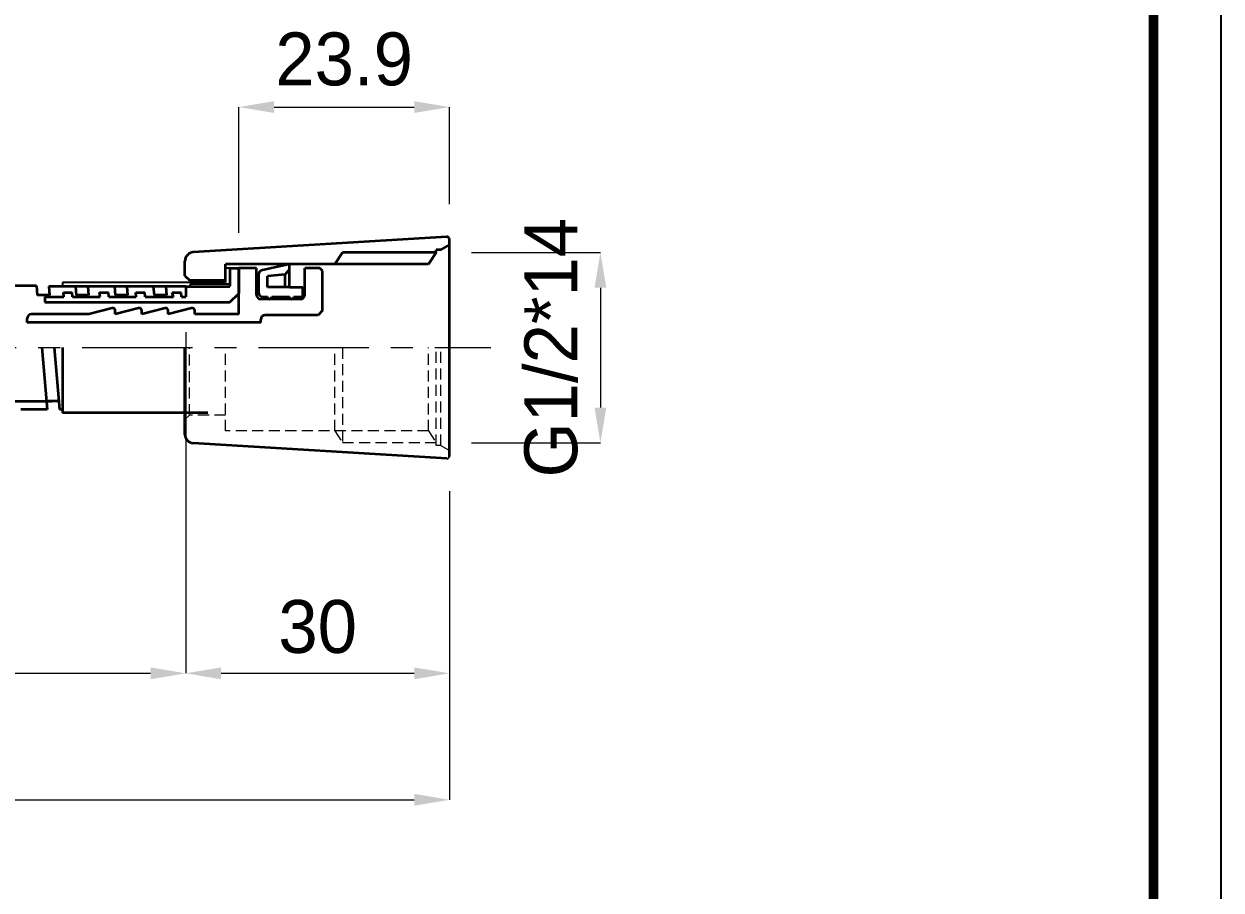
# Model space of a CAD drawing. Extents: x 0 to 474, y 0 to 347.
# Drawn here: x 338.2 to 473.9, y 199.8 to 298 of the extents above; entities that cross this region are included whole.
import ezdxf

# ---------------------------------------------------------------- set-up
doc = ezdxf.new("R2010")
doc.units = 0
doc.header["$LTSCALE"] = 10
doc.header["$MEASUREMENT"] = 0
doc.header["$PDMODE"] = 3
doc.header["$PDSIZE"] = -10
doc.linetypes.add('CENTER', pattern=[2, 1.25, -0.25, 0.25, -0.25])
doc.linetypes.add('HIDDEN2', pattern=[0.1875, 0.125, -0.0625])
doc.layers.get('0').update_dxf_attribs({"linetype": 'CONTINUOUS'})
doc.layers.get('DEFPOINTS').update_dxf_attribs({"linetype": 'CONTINUOUS'})
doc.layers.add('외형선', color=3, linetype='CONTINUOUS', lineweight=35)
doc.styles.add('Daelim Dimension', font='')
doc.styles.get('Daelim Dimension').set_extended_font_data('나눔고딕')
doc.dimstyles.new('DEFAULT', dxfattribs={"dimscale": 2, "dimtxt": 2, "dimasz": 2, "dimexe": 0, "dimexo": 2, "dimgap": 1, "dimtad": 1, "dimdec": 0, "dimzin": 9, "dimdsep": 46, "dimtxsty": 'Daelim Dimension', "dimcen": 0.5, "dimclrd": 5, "dimclre": 5, "dimclrt": 256, "dimadec": 1, "dimazin": 0, "dimtfac": 1, "dimtdec": 0, "dimtix": 1, "dimtmove": 0, "dimatfit": 3, "dimfxl": 1, "dimtolj": 1, "dimtzin": 1, "dimlwd": 9, "dimlwe": 9, "dimarcsym": 0})

# ---------------------------------------------------------------- blocks, each defined once
blk = doc.blocks.new('*D8')
at = {"color": 5, "linetype": 'ByBlock', "lineweight": 9, "ltscale": 0.5, "transparency": 16777216}
for p, q in [((104, 263.09), (104, 224.41)), ((356.52, 263.09), (356.52, 224.41)), ((108, 224.41), (352.52, 224.41))]:
    blk.add_line(p, q, dxfattribs=at)
at = {"color": 5, "ltscale": 0.5, "transparency": 16777216}
for points in [[(108, 225.08), (108, 223.74), (104, 224.41)], [(352.52, 225.08), (352.52, 223.74), (356.52, 224.41)]]:
    blk.add_solid(points, dxfattribs=at)
at = {"layer": 'DEFPOINTS', "color": 0, "ltscale": 0.5, "transparency": 16777216}
for p in [(104, 267.09), (356.52, 267.09), (356.52, 224.41)]:
    blk.add_point(p, dxfattribs=at)
at = {"color": 7, "ltscale": 0.5, "transparency": 16777216, "insert": (230.26, 229.64), "char_height": 6, "attachment_point": 5, "style": 'Daelim Dimension'}
blk.add_mtext('\\A1;1155', dxfattribs=at)
blk = doc.blocks.new('*D0')
at = {"color": 5, "linetype": 'ByBlock', "lineweight": 9, "ltscale": 0.5, "transparency": 16777216}
for p, q in [((356.52, 262.48), (356.52, 224.41)), ((386.42, 245.05), (386.42, 224.41)), ((360.52, 224.41), (382.42, 224.41))]:
    blk.add_line(p, q, dxfattribs=at)
at = {"color": 5, "ltscale": 0.5, "transparency": 16777216}
for points in [[(360.52, 225.08), (360.52, 223.74), (356.52, 224.41)], [(382.42, 225.08), (382.42, 223.74), (386.42, 224.41)]]:
    blk.add_solid(points, dxfattribs=at)
at = {"layer": 'DEFPOINTS', "color": 0, "ltscale": 0.5, "transparency": 16777216}
for p in [(356.52, 266.48), (386.42, 249.05), (386.42, 224.41)]:
    blk.add_point(p, dxfattribs=at)
at = {"color": 7, "ltscale": 0.5, "transparency": 16777216, "insert": (371.47, 229.68), "char_height": 6, "attachment_point": 5, "style": 'Daelim Dimension'}
blk.add_mtext('\\A1;30', dxfattribs=at)
blk = doc.blocks.new('*D1')
at = {"color": 5, "linetype": 'ByBlock', "lineweight": 9, "ltscale": 0.5, "transparency": 16777216}
for p, q in [((88.5, 246.64), (88.5, 210.07)), ((386.42, 245.05), (386.42, 210.07)), ((92.5, 210.07), (382.42, 210.07))]:
    blk.add_line(p, q, dxfattribs=at)
at = {"color": 5, "ltscale": 0.5, "transparency": 16777216}
for points in [[(92.5, 210.74), (92.5, 209.4), (88.5, 210.07)], [(382.42, 210.74), (382.42, 209.4), (386.42, 210.07)]]:
    blk.add_solid(points, dxfattribs=at)
at = {"layer": 'DEFPOINTS', "color": 0, "ltscale": 0.5, "transparency": 16777216}
for p in [(88.5, 250.64), (386.42, 249.05), (386.42, 210.07)]:
    blk.add_point(p, dxfattribs=at)
at = {"color": 7, "ltscale": 0.5, "transparency": 16777216, "insert": (237.46, 217.55), "char_height": 6, "attachment_point": 5, "style": 'Daelim Dimension'}
blk.add_mtext('\\A1;1500{\\H0.7x;\\S+20^ -0;}', dxfattribs=at)
blk = doc.blocks.new('*D2')
at = {"color": 5, "linetype": 'ByBlock', "lineweight": 9, "ltscale": 0.5, "transparency": 16777216}
for p, q in [((388.92, 272.14), (403.54, 272.14)), ((403.54, 268.14), (403.54, 254.54)), ((388.92, 250.54), (403.54, 250.54))]:
    blk.add_line(p, q, dxfattribs=at)
at = {"color": 5, "ltscale": 0.5, "transparency": 16777216}
for points in [[(402.87, 268.14), (404.2, 268.14), (403.54, 272.14)], [(402.87, 254.54), (404.2, 254.54), (403.54, 250.54)]]:
    blk.add_solid(points, dxfattribs=at)
at = {"layer": 'DEFPOINTS', "color": 0, "ltscale": 0.5, "transparency": 16777216}
for p in [(384.92, 272.14), (384.92, 250.54), (403.54, 250.54)]:
    blk.add_point(p, dxfattribs=at)
at = {"color": 7, "ltscale": 0.5, "transparency": 16777216, "insert": (397.95, 261.34), "char_height": 6, "attachment_point": 5, "rotation": 90, "style": 'Daelim Dimension'}
blk.add_mtext('\\A1;G1/2*14', dxfattribs=at)
blk = doc.blocks.new('*D15')
at = {"color": 5, "linetype": 'ByBlock', "lineweight": 9, "ltscale": 0.5, "transparency": 16777216}
for p, q in [((362.52, 274.34), (362.52, 288.62)), ((366.52, 288.62), (382.42, 288.62)), ((386.42, 277.62), (386.42, 288.62))]:
    blk.add_line(p, q, dxfattribs=at)
at = {"color": 5, "ltscale": 0.5, "transparency": 16777216}
for points in [[(366.52, 289.28), (366.52, 287.95), (362.52, 288.62)], [(382.42, 289.28), (382.42, 287.95), (386.42, 288.62)]]:
    blk.add_solid(points, dxfattribs=at)
at = {"layer": 'DEFPOINTS', "color": 0, "ltscale": 0.5, "transparency": 16777216}
for p in [(386.42, 288.62), (386.42, 273.62), (362.52, 270.34)]:
    blk.add_point(p, dxfattribs=at)
at = {"color": 7, "ltscale": 0.5, "transparency": 16777216, "insert": (374.47, 294.04), "char_height": 6, "attachment_point": 5, "style": 'Daelim Dimension'}
blk.add_mtext('\\A1;23.9', dxfattribs=at)

msp = doc.modelspace()

# ---------------------------------------------------------------- linework, layer by layer
at = {"color": 4}
for p, q in [((361.52, 270.34), (361.02, 270.34)), ((361.02, 270.34), (361.02, 268.74)), ((342.52, 268.74), (342.52, 268.29)), ((361.02, 268.74), (342.52, 268.74)), ((357.02, 268.59), (357.02, 268.29)), ((357.02, 268.59), (361.52, 268.59))]:
    msp.add_line(p, q, dxfattribs=at)
msp.add_line((361.52, 270.34), (361.52, 268.29))
at = {"color": 1, "linetype": 'CENTER', "lineweight": 15}
msp.add_line((84.77, 261.34), (391.12, 261.34), dxfattribs=at)
at = {"color": 2, "linetype": 'HIDDEN2', "lineweight": 15}
for p, q in [((356.92, 253.69), (356.92, 261.34)), ((361.02, 251.89), (361.02, 261.34)), ((373.42, 251.89), (373.42, 261.34)), ((374.3, 261.34), (374.3, 250.54)), ((384.05, 251.89), (384.05, 261.34)), ((384.92, 250.24), (384.92, 261.34)), ((385.42, 250.24), (385.42, 261.34)), ((356.92, 253.69), (356.42, 253.19)), ((361.02, 253.69), (356.92, 253.69)), ((384.05, 251.89), (361.02, 251.89)), ((373.42, 251.89), (374.3, 250.54)), ((384.05, 251.89), (384.92, 250.54)), ((384.92, 250.54), (374.3, 250.54)), ((385.42, 250.24), (384.92, 250.24)), ((385.42, 250.24), (386.42, 249.66))]:
    msp.add_line(p, q, dxfattribs=at)
at = {"ltscale": 0.5}
msp.add_lwpolyline([(0, 0), (473.93, 0), (473.93, 347.26), (0, 347.26)], close=True, dxfattribs=at)
at = {"color": 5, "linetype": 'ByBlock', "lineweight": 200, "const_width": 1.09}
msp.add_lwpolyline([(7.62, 14.87), (466.26, 14.87), (466.26, 339.19), (7.62, 339.19)], close=True, dxfattribs=at)
msp.add_arc((386.12, 249.05), 0.3, 266.5, 0)
at = {"layer": '외형선', "ltscale": 0.5}
for p, q in [((386.11, 273.92), (357.36, 272.16)), ((385.42, 272.44), (386.42, 273.01)), ((386.42, 273.01), (386.42, 273.62)), ((386.42, 249.05), (386.42, 273.01)), ((373.42, 270.79), (374.3, 272.14)), ((384.92, 272.14), (374.3, 272.14)), ((384.05, 270.79), (384.92, 272.14)), ((384.92, 272.14), (384.92, 272.44)), ((385.42, 272.44), (384.92, 272.44)), ((356.42, 269.49), (356.42, 271.16)), ((361.02, 268.97), (361.02, 270.79)), ((384.05, 270.79), (361.02, 270.79)), ((361.52, 270.34), (362.52, 270.34)), ((361.52, 270.34), (361.52, 268.34)), ((362.52, 270.34), (362.52, 267.48)), ((362.52, 265.14), (362.52, 270.34)), ((364.52, 270.34), (362.52, 270.34)), ((364.52, 267.34), (364.52, 270.34)), ((368.27, 270.79), (365.07, 270.09)), ((368.27, 270.24), (367.77, 269.64)), ((368.27, 268.21), (368.27, 270.79)), ((371.72, 270.34), (370.02, 270.34)), ((370.02, 267.34), (370.02, 270.34)), ((372.02, 270.04), (371.72, 270.34)), ((356.42, 269.49), (356.92, 268.99)), ((361.02, 268.97), (356.92, 268.99)), ((364.77, 269.64), (364.77, 267.59)), ((367.77, 269.64), (365.77, 269.46)), ((365.77, 268.21), (365.77, 269.46)), ((367.77, 268.21), (367.77, 269.64)), ((372.02, 265.54), (372.02, 270.04)), ((339.57, 268.34), (336.56, 268.34)), ((339.57, 268.34), (339.67, 267.29)), ((356.52, 268.29), (340.98, 268.29)), ((340.98, 268.29), (341.07, 267.29)), ((342.63, 267.59), (343.63, 267.59)), ((342.67, 267.09), (342.63, 267.59)), ((343.67, 267.09), (343.63, 267.59)), ((344, 268.29), (344.08, 267.29)), ((345.4, 268.29), (345.49, 267.29)), ((346.74, 267.59), (347.75, 267.59)), ((346.79, 267.09), (346.74, 267.59)), ((347.79, 267.09), (347.75, 267.59)), ((348.41, 268.29), (348.5, 267.29)), ((349.82, 268.29), (349.91, 267.29)), ((350.86, 267.59), (351.86, 267.59)), ((350.9, 267.09), (350.86, 267.59)), ((351.91, 267.09), (351.86, 267.59)), ((352.83, 268.29), (352.92, 267.29)), ((354.23, 268.29), (354.32, 267.29)), ((354.97, 267.59), (355.98, 267.59)), ((355.1, 267.09), (354.97, 267.59)), ((356.02, 267.09), (355.98, 267.59)), ((356.52, 268.29), (361.52, 268.29)), ((356.52, 268.29), (356.52, 267.09)), ((361.52, 266.48), (362.52, 267.48)), ((368.27, 268.21), (365.77, 268.21)), ((368.27, 268.21), (369.77, 268.21)), ((369.77, 267.09), (369.77, 268.21)), ((341.07, 267.29), (339.67, 267.29)), ((340.52, 267.09), (342.67, 267.09)), ((340.52, 267.09), (340.52, 266.48)), ((340.52, 266.48), (361.52, 266.48)), ((343.67, 267.09), (346.79, 267.09)), ((345.49, 267.29), (344.08, 267.29)), ((347.79, 267.09), (350.9, 267.09)), ((349.91, 267.29), (348.5, 267.29)), ((351.91, 267.09), (355.1, 267.09)), ((354.32, 267.29), (352.92, 267.29)), ((356.02, 267.09), (356.52, 267.09)), ((369.52, 266.84), (365.02, 266.84)), ((365.27, 267.09), (365.77, 267.09)), ((366.27, 267.09), (368.27, 267.09)), ((368.77, 267.09), (369.77, 267.09)), ((345.52, 265.14), (339.02, 265.14)), ((348.16, 265.83), (345.52, 265.14)), ((351.16, 265.83), (348.52, 265.14)), ((348.52, 265.14), (348.52, 265.54)), ((354.16, 265.83), (351.52, 265.14)), ((351.52, 265.14), (351.52, 265.54)), ((357.16, 265.83), (354.52, 265.14)), ((354.52, 265.14), (354.52, 265.54)), ((357.52, 265.14), (357.52, 265.54)), ((362.52, 265.14), (357.52, 265.14)), ((371.52, 265.04), (365.52, 265.04)), ((372.02, 265.54), (371.52, 265.04)), ((338.52, 264.19), (338.52, 264.64)), ((365.02, 264.19), (338.52, 264.19)), ((365.02, 264.19), (365.02, 264.54)), ((340.19, 261.34), (340.8, 254.34)), ((341.59, 261.34), (342.2, 254.34)), ((342.52, 261.34), (342.52, 253.94)), ((356.42, 251.51), (356.42, 261.34)), ((230.3, 255.28), (341.32, 255.28)), ((342.12, 255.28), (340.72, 255.28)), ((340.8, 254.34), (337.79, 254.34)), ((342.52, 254.34), (342.2, 254.34)), ((359.02, 253.94), (342.52, 253.94)), ((386.11, 248.76), (357.36, 250.51))]:
    msp.add_line(p, q, dxfattribs=at)
for centre, radius, start, end in [((386.12, 273.62), 0.3, 0, 93.5), ((357.42, 271.16), 1, 93.5, 180), ((365.27, 269.63), 0.5, 113.1986, 180), ((365.27, 267.59), 0.5, 180, 270), ((365.02, 267.34), 0.5, 180, 270), ((366.02, 267.09), 0.25, 180, 0), ((368.52, 267.09), 0.25, 180, 0), ((369.52, 267.34), 0.5, 270, 0), ((339.02, 264.64), 0.5, 90, 180), ((348.22, 265.54), 0.3, 0, 103.1341), ((351.22, 265.54), 0.3, 0, 103.1341), ((354.22, 265.54), 0.3, 0, 103.1341), ((357.22, 265.54), 0.3, 0, 103.1341), ((365.52, 264.54), 0.5, 90, 180), ((357.42, 251.51), 1, 180, 266.5)]:
    msp.add_arc(centre, radius, start, end, dxfattribs=at)

# ---------------------------------------------------------------- dimensions: what is measured, and where the dimension line sits
at = {"ltscale": 0.5}
dim = msp.add_linear_dim(base=(386.42, 288.62), p1=(362.52, 270.34), p2=(386.42, 273.62), text='23.9', dimstyle='DEFAULT', override={"dimtxt": 3, "dimdec": 0, "dimclrd": 5, "dimclre": 5, "dimclrt": 7, "dimfxl": 1.25, "dimarcsym": 1}, dxfattribs=at)
dim.commit()
dim.dimension.update_dxf_attribs({"geometry": '*D15', "text_midpoint": (374.47, 288.62), "dimtype": 128})
dim = msp.add_linear_dim(base=(403.54, 250.54), p1=(384.92, 272.14), p2=(384.92, 250.54), angle=90, text='G1/2*14', dimstyle='DEFAULT', override={"dimtxt": 3, "dimdec": 0, "dimclrd": 5, "dimclre": 5, "dimclrt": 7, "dimfxl": 1.25, "dimarcsym": 1}, dxfattribs=at)
dim.commit()
dim.dimension.update_dxf_attribs({"geometry": '*D2', "text_midpoint": (403.54, 261.34), "dimtype": 128})
for base, p1, p2, text, picture, middle in [((356.52, 224.41), (104, 267.09), (356.52, 267.09), '1155', '*D8', (230.26, 229.64)), ((386.42, 210.07), (88.5, 250.64), (386.42, 249.05), '1500{\\H0.7x;\\S+20^ -0;}', '*D1', (237.46, 217.55))]:
    dim = msp.add_linear_dim(base=base, p1=p1, p2=p2, text=text, dimstyle='DEFAULT', override={"dimtxt": 3, "dimdec": 0, "dimclrd": 5, "dimclre": 5, "dimclrt": 7, "dimfxl": 1.25, "dimarcsym": 1}, dxfattribs=at)
    dim.commit()
    dim.dimension.update_dxf_attribs({"geometry": picture, "text_midpoint": middle})
dim = msp.add_linear_dim(base=(386.42, 224.41), p1=(356.52, 266.48), p2=(386.42, 249.05), dimstyle='DEFAULT', override={"dimtxt": 3, "dimdec": 0, "dimclrd": 5, "dimclre": 5, "dimclrt": 7, "dimfxl": 1.25, "dimarcsym": 1}, dxfattribs=at)
dim.commit()
dim.dimension.update_dxf_attribs({"geometry": '*D0', "text_midpoint": (371.47, 229.68)})

doc.saveas('drawing.dxf')
